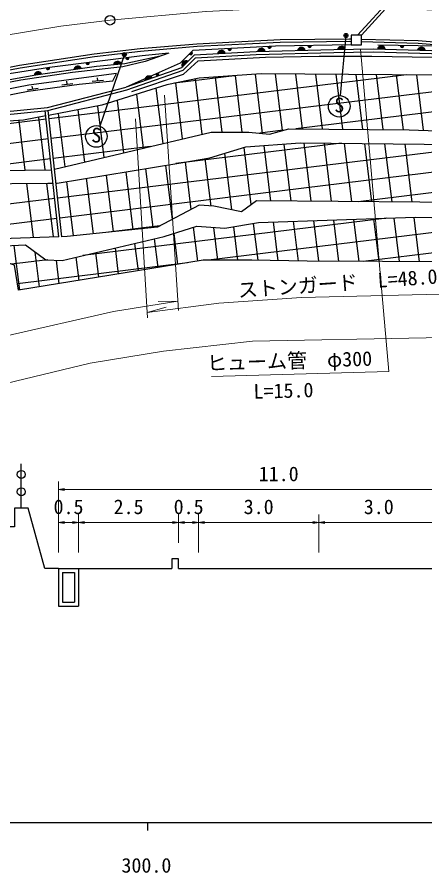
# Model space of a CAD drawing. Units: millimetres at full size, sheet at 1:1000, with parts at other scales. Extents: x 40000 to 680000, y 20000 to 380000.
# Drawn here: x 351700 to 402624, y 198715 to 305738 of the extents above; entities that cross this region are included whole.
import ezdxf
from ezdxf.enums import TextEntityAlignment as Align

# ---------------------------------------------------------------- set-up
doc = ezdxf.new("R2010")
doc.units = ezdxf.units.MM
doc.header["$LTSCALE"] = 1000
doc.linetypes.add('CHAIN', pattern=[18.5, 12, -1.5, 3.5, -1.5])
for name, color, linetype, lineweight in [('M-BGD', 7, 'Continuous', 25), ('M-BGD-EXST', 7, 'Continuous', 25), ('M-BMK', 2, 'CHAIN', 13), ('M-BMK-SRVR', 3, 'Continuous', 25), ('M-STR-HTXT', 7, 'Continuous', 13), ('M-TTL-BAND', 7, 'Continuous', 25)]:
    doc.layers.add(name, color=color, linetype=linetype, lineweight=lineweight)
doc.styles.add('ＭＳ ゴシック', font='')
doc.styles.get('ＭＳ ゴシック').set_extended_font_data('MS Gothic')

# ---------------------------------------------------------------- blocks, each defined once
blk = doc.blocks.new('open_arrow')
at = {"color": 0, "linetype": 'Continuous', "lineweight": -2}
blk.add_lwpolyline([(7.5, 1.25), (0, 0), (7.5, -1.25)], dxfattribs=at)

msp = doc.modelspace()

# ---------------------------------------------------------------- hatches: boundary and pattern name
at = {"layer": 'M-BGD'}
for points in [[(378437, 301817), (378036, 301795, 0.4608), (378250, 301571, 0.4608)], [(382695, 301429), (381705, 301404, -0.82183)], [(383430, 302089), (383029, 302067, 0.4608), (383242, 301843, 0.4608)], [(387693, 301558), (386703, 301533, -0.82183)], [(388429, 302185), (388027, 302179, 0.4608), (388231, 301947, 0.4608)], [(391701, 301659), (392692, 301679, 0.82183)], [(397691, 301704), (396700, 301733, -0.82183)], [(399989, 302170), (399588, 302176, 0.4608), (399784, 301938, 0.4608)], [(402688, 301555), (401698, 301584, -0.82183)], [(373221, 301121), (373508, 301403, -0.4608), (373529, 301095, -0.4608)], [(377701, 301199), (376711, 301148, -0.82183)], [(360307, 300027), (360706, 300077, -0.4608), (360536, 299819, -0.4608)], [(363725, 299753), (364712, 299847, 0.82183)], [(365268, 300650), (365667, 300700, -0.4608), (365497, 300442, -0.4608)], [(373038, 300210), (372348, 299499, -0.82183)], [(354796, 298573), (353815, 298432, -0.82183)], [(355745, 299454), (355348, 299391, 0.4608), (355584, 299190, 0.4608)], [(359745, 299284), (358764, 299143, -0.82183)], [(369351, 298767), (368984, 298604, 0.4608), (369263, 298470, 0.4608)], [(367665, 297793), (368600, 298120, 0.82183)]]:
    msp.add_hatch(color=256, dxfattribs=at).paths.add_polyline_path(points)
at = {"layer": 'M-BGD-EXST'}
for points in [[(392985, 303560, -1), (392545, 303320, -0.41421), (392645, 303660, -0.41421)], [(365313, 301177, -1), (364874, 300938, -0.41421), (364974, 301277, -0.41421)]]:
    msp.add_hatch(color=256, dxfattribs=at).paths.add_polyline_path(points)

# ---------------------------------------------------------------- linework, layer by layer
at = {"layer": 'M-BGD'}
for p, q in [((394197, 303460), (404963, 315345)), ((394691, 303460), (405326, 315200)), ((382363, 291194), (381453, 298600)), ((384836, 291561), (383967, 298641)), ((387329, 291771), (386488, 298621)), ((389851, 291747), (389009, 298602)), ((400350, 298515), (355682, 293031)), ((415262, 297828), (355949, 290545)), ((357962, 297356), (357910, 297728)), ((361083, 297712), (362477, 297840)), ((361780, 297776), (361746, 298150)), ((379191, 298436), (371343, 297473)), ((374819, 291087), (373970, 298000)), ((377305, 291353), (376460, 298238)), ((379823, 291359), (378957, 298419)), ((392373, 291724), (391530, 298583)), ((394894, 291700), (394051, 298564)), ((397416, 291676), (396573, 298544)), ((399938, 291652), (399094, 298525)), ((402465, 291581), (401615, 298506)), ((352949, 296654), (354336, 296848)), ((353642, 296751), (353590, 297122)), ((357269, 297259), (358656, 297453)), ((369924, 289925), (369072, 296863)), ((372372, 290506), (371512, 297507)), ((367477, 289345), (366648, 296096)), ((362582, 288184), (361792, 294619)), ((365029, 288764), (364223, 295329)), ((414900, 295264), (386513, 291779)), ((356911, 278262), (355218, 294042)), ((357265, 278274), (355570, 294080)), ((357687, 287022), (356869, 293683)), ((360134, 287603), (359330, 294151)), ((355331, 292988), (336790, 290711)), ((352701, 286603), (351938, 292816)), ((355215, 286644), (354408, 293215)), ((384914, 291583), (382018, 291227)), ((355598, 290502), (320385, 286178)), ((368323, 289546), (356216, 288059)), ((409812, 289602), (356749, 283087)), ((392191, 289957), (371516, 287419)), ((380938, 282285), (380058, 289445)), ((383400, 282741), (382549, 289678)), ((385922, 282721), (385044, 289865)), ((388443, 282702), (387546, 290008)), ((390964, 282682), (390068, 289980)), ((393485, 282663), (392590, 289953)), ((396006, 282644), (395112, 289926)), ((398527, 282624), (397634, 289898)), ((401049, 282605), (400156, 289871)), ((355864, 288016), (308304, 282176)), ((375923, 282101), (375192, 288051)), ((378498, 281643), (377630, 288711)), ((412184, 287375), (357016, 280601)), ((371088, 280446), (370258, 287211)), ((373454, 281689), (372726, 287625)), ((363722, 278894), (362852, 285985)), ((366210, 279151), (365320, 286394)), ((368697, 279409), (367789, 286802)), ((353738, 278156), (352904, 284951)), ((356246, 278240), (355420, 284969)), ((358748, 278380), (357915, 285168)), ((361235, 278637), (360383, 285577)), ((410724, 284677), (394275, 282657)), ((356398, 283044), (312720, 277681)), ((356665, 280558), (301521, 273787)), ((397894, 280582), (359884, 275916)), ((394404, 275179), (393757, 280447)), ((396924, 275169), (396266, 280529)), ((399444, 275160), (398774, 280611)), ((401964, 275150), (401283, 280694)), ((369509, 279616), (363130, 278833)), ((374250, 275212), (373727, 279473)), ((409158, 279447), (375592, 275325)), ((376754, 275329), (376249, 279441)), ((379272, 275338), (378758, 279519)), ((381792, 275329), (381225, 279948)), ((384317, 275277), (383723, 280117)), ((386842, 275226), (386231, 280199)), ((389364, 275199), (388740, 280282)), ((391884, 275189), (391249, 280364)), ((371780, 274810), (371303, 278696)), ((366841, 274006), (366419, 277445)), ((369311, 274408), (368868, 278018)), ((352025, 271596), (351339, 277183)), ((354494, 271997), (353958, 276361)), ((361903, 273203), (361522, 276299)), ((364372, 273604), (363971, 276872)), ((407081, 276673), (394900, 275177)), ((355550, 275383), (351006, 274825)), ((356964, 272399), (356602, 275343)), ((359433, 272801), (359074, 275726)), ((372972, 275004), (351733, 272396)), ((352219, 244341), (352219, 249857)), ((355178, 236794), (353066, 244341)), ((371867, 236794), (371867, 237997)), ((356867, 236794), (355178, 236794)), ((356867, 236794), (356867, 232061)), ((359367, 236794), (359367, 232061)), ((357367, 236294), (358867, 236294)), ((357367, 236294), (357367, 232561)), ((358867, 236294), (358867, 232561)), ((357367, 232561), (358867, 232561)), ((356867, 232061), (359367, 232061))]:
    msp.add_line(p, q, dxfattribs=at)
for points in [[(276632, 277005), (297082, 284197), (306393, 287412), (321381, 292377), (333705, 295961), (341110, 297618), (352014, 299716), (361302, 301130), (367085, 301808), (374144, 302417), (384535, 302930), (393202, 303042), (393428, 303036)], [(394705, 303001), (401793, 302810), (414878, 301720)], [(276758, 276698), (297191, 283883), (306499, 287098), (321479, 292060), (333788, 295639), (341178, 297294), (352070, 299389), (361346, 300801), (367118, 301478), (374167, 302087), (384545, 302599), (393199, 302710), (393428, 302704)], [(393428, 302259), (383966, 302118), (373664, 301557), (372046, 299964), (365304, 296969)], [(394705, 302670), (401775, 302478), (414851, 301390)], [(409986, 301931), (404342, 302096), (396759, 302225)], [(278459, 272742), (279999, 272273), (284429, 272529), (287631, 273669), (292087, 275973), (298077, 278209), (309973, 282823), (312483, 283745), (321418, 286496), (326306, 287967), (332341, 289624), (341109, 291990), (346625, 293198), (355534, 294073), (365406, 296635), (372437, 299090), (373957, 300655), (381564, 301051), (391258, 301301), (396185, 301400), (409296, 301009), (412623, 300717)], [(369573, 300854), (365139, 299887), (361630, 299555), (354044, 298464), (347512, 297318), (339696, 295712), (331643, 293482), (319300, 289623), (304553, 284998), (291001, 280051), (287897, 276448), (284626, 274711)], [(370637, 301242), (367705, 300173), (364890, 299519), (358608, 298829), (352164, 297852), (342792, 296048), (335280, 294165), (318174, 288799), (307885, 285712), (291112, 279734), (288189, 276217), (285387, 274701)], [(370637, 301242), (367297, 300905), (355758, 299456), (349910, 298517), (340326, 296695), (334592, 295399), (334244, 294991)], [(412717, 301567), (412673, 301063), (412623, 300717), (412589, 300169), (412385, 297629), (406788, 297678), (403999, 298488), (382196, 298654), (374420, 298090), (370398, 297283), (362268, 294710), (355637, 293449)], [(412672, 301055), (409316, 301357), (396187, 301749), (391250, 301650), (381550, 301400), (373802, 300996), (372244, 299392), (365304, 296969)], [(366013, 296432), (372462, 298617), (374308, 300280), (382733, 300727), (389415, 300859), (395995, 300855), (403561, 300724), (412601, 300168)], [(356360, 286708), (375928, 291350), (380649, 291361), (383209, 291111), (385652, 291787), (400674, 291645), (413638, 291180), (414286, 294732), (416502, 296653), (414951, 299310), (412623, 300717)], [(346622, 295230), (353061, 296476), (359426, 297368), (363648, 297755), (364095, 298684), (353147, 297240), (348209, 296269)], [(278287, 273158), (280041, 272625), (284359, 272874), (287492, 273990), (291945, 276292), (297953, 278535), (309850, 283149), (312372, 284076), (321317, 286830), (326210, 288302), (332249, 289960), (341026, 292329), (346571, 293542), (355473, 294417), (365304, 296969)], [(355289, 293382), (352511, 292854), (346155, 292431), (335475, 290470)], [(356547, 284970), (356718, 284970), (371910, 287484), (375779, 288152), (380262, 289507), (387029, 290013), (402518, 289845), (413313, 289485), (411299, 285720), (409519, 282491), (402006, 282597), (381583, 282755), (379726, 281403), (376287, 282075), (374440, 282208), (369216, 279462), (357954, 278298), (357265, 278274)], [(278768, 267961), (287683, 268797), (300314, 274629), (317820, 280948), (330878, 283759), (337394, 284603), (346039, 286494), (356010, 286657)], [(317485, 263263), (314311, 262820), (309429, 262855), (304890, 263900), (298698, 266509), (297932, 267621), (289196, 267812), (300806, 273536), (312134, 277506), (318778, 279482), (330051, 281905), (337592, 282878), (346477, 284905), (355529, 284970), (356191, 284970)], [(298525, 266760), (315070, 271438), (339546, 274656), (349260, 277078), (352730, 277254), (355290, 275393), (357319, 275315), (370068, 278299), (374148, 279608), (377661, 279328), (381844, 280055), (401428, 280699), (409744, 280556), (408955, 279063), (407144, 276970), (406751, 275131), (387914, 275205), (381022, 275344), (374935, 275323), (351868, 271570), (351357, 274711), (348304, 275712), (347831, 276721)], [(356911, 278262), (346104, 277899), (338616, 275997), (331481, 275246), (319189, 273581), (314528, 272931), (301782, 269543), (297932, 267621)], [(353066, 244341), (351373, 244341), (351373, 241989), (349769, 241989)], [(371867, 237997), (371028, 237997), (371028, 236794)], [(356867, 236794), (359367, 236794), (371028, 236794)], [(371867, 236794), (374367, 236794), (389367, 236794), (404367, 236794), (409367, 236794)]]:
    msp.add_lwpolyline(points, dxfattribs=at)
msp.add_lwpolyline([(393428, 302259), (394705, 302259), (394705, 303460), (393428, 303460)], close=True, dxfattribs=at)
for centre in [(352219, 248539), (352219, 246372)]:
    msp.add_circle(centre, 500, dxfattribs=at)
for centre, radius, start, end in [((378239, 301774), 203, 174.15404, 12.07742), ((382202, 301319), 505, 12.64872, 170.30691), ((383231, 302046), 203, 174.15404, 12.07742), ((387201, 301448), 505, 12.64872, 170.30691), ((388228, 302150), 203, 171.89544, 9.81883), ((392199, 301571), 505, 12.31744, 169.97563), ((397192, 301621), 505, 9.46432, 167.12251), ((399788, 302141), 203, 170.06507, 7.98846), ((402190, 301472), 505, 9.46432, 167.12251), ((373387, 301240), 203, 215.59615, 53.51953), ((377211, 301076), 505, 14.15242, 171.81061), ((360511, 300021), 203, 178.19261, 16.11599), ((364228, 299703), 505, 16.57364, 174.23183), ((365472, 300644), 203, 178.19261, 16.11599), ((372764, 299786), 505, 57.0227, 214.68089), ((354319, 298405), 505, 19.35198, 177.01017), ((355552, 299391), 203, 180.16322, 18.08661), ((359268, 299117), 505, 19.35198, 177.01017), ((369180, 298656), 203, 194.99073, 32.91412), ((368165, 297864), 505, 30.41365, 188.07184)]:
    msp.add_arc(centre, radius, start, end, dxfattribs=at)
at = {"layer": 'M-BGD-EXST'}
for p, q in [((392765, 303440), (392057, 295931)), ((365093, 301057), (362025, 292093))]:
    msp.add_line(p, q, dxfattribs=at)
for centre, radius in [((392765, 303440), 250), ((365093, 301057), 250), ((391930, 294587), 1350), ((361588, 290815), 1350)]:
    msp.add_circle(centre, radius, dxfattribs=at)
at = {"layer": 'M-BMK'}
msp.add_lwpolyline([(253081, 273394), (261866, 275875), (267641, 277813), (278748, 281643), (288590, 285055), (303082, 290415), (313606, 294098), (321730, 296663), (327762, 298538), (332648, 299886), (342674, 302121), (349043, 303276), (357168, 304592), (363306, 305347), (375317, 306430), (383586, 306857), (393126, 306863), (402137, 306709), (411039, 306140), (419522, 305402), (431871, 303666), (451440, 300341), (463422, 298010), (494641, 291912)], dxfattribs=at)
at = {"layer": 'M-BMK-SRVR'}
msp.add_circle((363306, 305347), 600, dxfattribs=at)
at = {"layer": 'M-STR-HTXT'}
for p, q in [((370090, 295960), (371851, 269048)), ((367967, 268133), (366462, 293015)), ((371775, 270204), (369320, 270158)), ((367926, 268811), (370295, 269456)), ((356867, 238794), (356867, 247651)), ((411867, 246651), (356867, 246651)), ((359367, 238794), (359367, 243534)), ((371867, 239997), (371867, 243534)), ((374367, 238794), (374367, 243534)), ((389367, 238794), (389367, 243534)), ((356867, 242534), (359367, 242534)), ((359367, 242534), (371867, 242534)), ((371867, 242534), (374367, 242534)), ((374367, 242534), (389367, 242534)), ((389367, 242534), (404367, 242534))]:
    msp.add_line(p, q, dxfattribs=at)
for points in [[(394566, 301722), (398119, 261412), (375977, 260783)], [(367926, 268811), (376893, 269950), (387198, 270673), (409678, 271204)], [(291117, 250796), (323396, 258992), (350189, 265845), (363722, 268917), (371775, 270204)], [(210002, 233532), (234100, 233929), (247106, 235610), (258959, 237806), (285565, 244297), (301096, 248100), (316957, 251877), (338498, 257096), (360814, 262443), (369991, 263958), (381095, 265227), (402785, 265614), (411494, 265695)]]:
    msp.add_lwpolyline(points, dxfattribs=at)
at = {"layer": 'M-TTL-BAND'}
for p, q in [((40000, 205000), (579000, 205000)), ((368000, 205000), (368000, 204000))]:
    msp.add_line(p, q, dxfattribs=at)

# ---------------------------------------------------------------- block references
at = {"layer": 'M-STR-HTXT', "xscale": 100, "yscale": 100}
for p in [(356867, 246651), (356867, 242534), (359367, 242534), (371867, 242534), (374367, 242534), (389367, 242534)]:
    msp.add_blockref('open_arrow', p, dxfattribs=at)
at = {"layer": 'M-STR-HTXT', "xscale": 100, "yscale": 100, "rotation": 180}
for p in [(359367, 242534), (371867, 242534), (374367, 242534), (389367, 242534)]:
    msp.add_blockref('open_arrow', p, dxfattribs=at)

# ---------------------------------------------------------------- texts
at = {"layer": 'M-BGD-EXST', "style": 'ＭＳ ゴシック'}
for p in [(391275, 293295), (360933, 289523)]:
    msp.add_text('S', height=1833, rotation=358.508, dxfattribs=at).set_placement(p, align=Align.BOTTOM_LEFT)
at = {"layer": 'M-STR-HTXT', "style": 'ＭＳ ゴシック'}
for s, rotation, p in [('ストンガード  L=48.0', 4.011, (379376, 270124)), ('ヒューム管\u3000φ300', 1.628, (375449, 261001)), ('L=15.0', 1.628, (381265, 257451))]:
    msp.add_text(s, height=1833, rotation=rotation, dxfattribs=at).set_placement(p, align=Align.BOTTOM_LEFT)
for s, p in [('11.0', (384367, 247151)), ('0.5', (358117, 243034)), ('2.5', (365617, 243034)), ('0.5', (373117, 243034)), ('3.0', (381867, 243034)), ('3.0', (396867, 243034))]:
    msp.add_text(s, height=1833, dxfattribs=at).set_placement(p, align=Align.BOTTOM_CENTER)
at = {"layer": 'M-TTL-BAND', "style": 'ＭＳ ゴシック'}
msp.add_text('300.0', height=1833, dxfattribs=at).set_placement((367844, 198195), align=Align.BOTTOM_CENTER)

doc.saveas('drawing.dxf')
